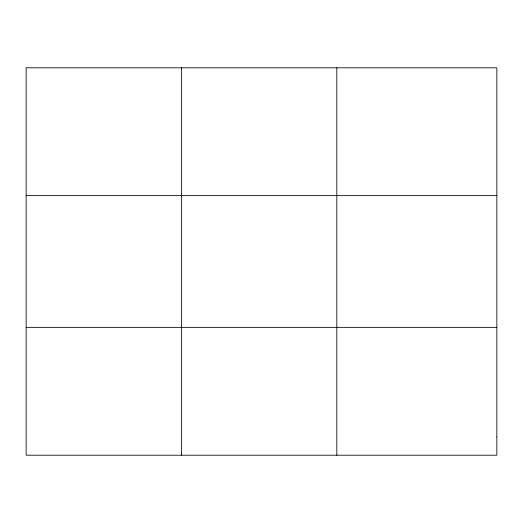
<?xml version="1.0" encoding="UTF-8"?>
<svg xmlns="http://www.w3.org/2000/svg" width="523" height="523" viewBox="0 0 523 523"><rect width="100%" height="100%" fill="white"/><g stroke="black" fill="none" stroke-linecap="round" stroke-linejoin="round"><path stroke-width="0.78" d="M336.812 67.794L336.812 455.206M26.15 195.641L496.85 195.641M26.15 327.359L496.85 327.359M181.481 67.794L181.481 455.206M496.85 436.94L496.85 455.206L26.15 455.206L26.15 67.794L496.85 67.794L496.85 436.94"/></g></svg>
